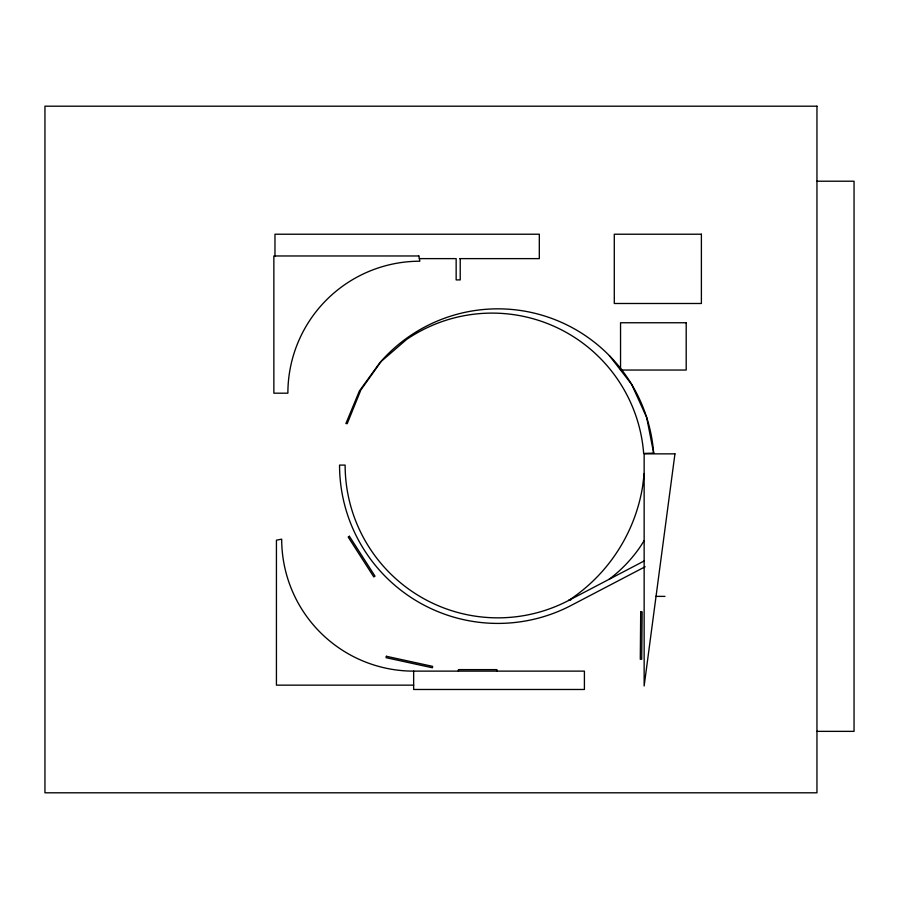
<?xml version="1.0" encoding="UTF-8"?>
<svg xmlns="http://www.w3.org/2000/svg" width="899" height="899" viewBox="0 0 899 899"><rect width="100%" height="100%" fill="white"/><g stroke="black" fill="none" stroke-linecap="round" stroke-linejoin="round"><path stroke-width="1.35" d="M644.212 473.526L642.661 486.179A168.798 168.798 0 0 1 568.64 600.465A152.751 152.751 0 0 1 345.126 465.098L339.552 465.098A158.314 158.314 0 0 0 571.213 605.398L645.156 566.741M644.145 540.647L640.717 546.086A140.008 140.008 0 0 1 609.174 579.248L609.039 579.338M644.145 560.987L568.64 600.465A140.008 140.008 0 0 0 571.123 599.622M653.663 453.13L643.662 453.456A151.998 151.998 0 0 0 406.685 339.384L380.03 362.432L359.398 390.986L345.901 423.541L347.216 423.643L360.859 389.975L381.906 360.364A156.257 156.257 0 0 1 653.663 453.13L646.684 417.473L631.671 384.401L609.421 355.678M816.955 181.216L854.05 181.216L854.05 731.359L816.955 731.359M419.35 258.62L456.153 258.62L456.153 279.904L460.221 279.904L460.221 258.62M459.805 258.62L539.31 258.62L539.31 234.223L274.97 234.223L274.97 256.462M655.787 596.374L664.968 596.374M413.652 671.126L584.406 671.126L584.406 689.477L413.652 689.477L413.652 671.126A131.962 131.962 0 0 1 281.69 539.164L276.431 540.164L276.431 685.15L413.652 685.15M496.889 671.126L496.889 669.62L458.4 669.62L458.4 671.126M640.706 611.871L640.29 659.259L641.717 659.27L642.133 611.882L640.706 611.871M674.947 453.86L644.145 685.993L644.145 453.86L674.947 453.86M386.379 656.281L386.076 657.686L432.385 667.777L432.689 666.384L386.379 656.281M349.396 536.276L348.194 537.04L373.804 576.922L375.007 576.147L349.396 536.276M816.955 106.194L44.95 106.194L44.95 792.806L816.955 792.806L816.955 106.194M701.389 234.223L614.287 234.223L614.287 303.491L701.389 303.491L701.389 234.223M418.844 255.968L273.858 255.968L273.858 393.189L287.882 393.189A131.962 131.962 0 0 1 419.844 261.216L418.844 255.968M686.195 322.752L620.546 322.752L620.546 370.04L686.195 370.04L686.195 322.752"/></g></svg>
